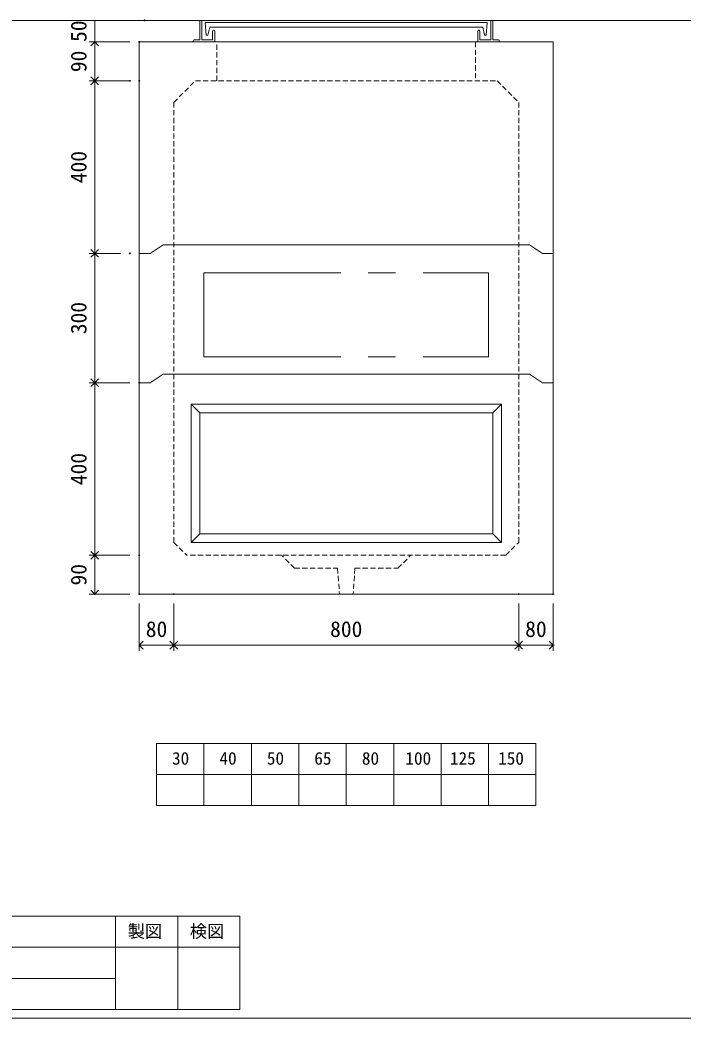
# Model space of a CAD drawing. Units: millimetres, scale not verified. Extents: x -4890 to 18490, y -2346 to 2346.
# Drawn here: x 308 to 1846, y -1929 to 385 of the extents above; entities that cross this region are included whole.
import ezdxf
from ezdxf.enums import TextEntityAlignment as Align

# ---------------------------------------------------------------- set-up
doc = ezdxf.new("R2010")
doc.units = ezdxf.units.MM
doc.header["$LTSCALE"] = 10
doc.header["$PDMODE"] = 32
doc.header["$PDSIZE"] = 2
doc.linetypes.add('DASHED1', pattern=[1.8, 1.2, -0.6])
doc.linetypes.add('USER2', pattern=[50.8, 31.75, -6.35, 6.35, -6.35])
doc.layers.add('0-1_Defpoints', color=7, linetype='Continuous')
for name, color, linetype, lineweight in [('0-2_waku', 7, 'Continuous', 18), ('0-3_gaikei', 7, 'Continuous', 18), ('0-4_kakure', 7, 'DASHED1', 5), ('0-5_sunpou', 7, 'Continuous', 5), ('0-9_uchigawa', 6, 'Continuous', 18), ('0-B_futa', 3, 'Continuous', 18), ('0-C_GL', 4, 'Continuous', 18), ('0-E_文字１', 7, 'Continuous', 18), ('1-3_uchigawa2', 6, 'USER2', 18)]:
    doc.layers.add(name, color=color, linetype=linetype, lineweight=lineweight)
doc.styles.add('ＭＳ ゴシック', font='')
doc.styles.get('ＭＳ ゴシック').set_extended_font_data('MS Gothic')

# ---------------------------------------------------------------- blocks, each defined once
blk = doc.blocks.new('_Open90')
at = {"layer": '0-5_sunpou'}
blk.add_line((0, 0), (-1, 0), dxfattribs=at)
blk.add_lwpolyline([(-0.5, 0.5), (0, 0), (-0.5, -0.5)], dxfattribs=at)
blk = doc.blocks.new('D72')
at = {"layer": '0-1_Defpoints'}
for p in [(2032.32, 1702.03), (1928.83, 1302.03), (2032.32, 1302.03)]:
    blk.add_point(p, dxfattribs=at)
at = {"layer": '0-5_sunpou'}
for p, q in [((2010.32, 1702.03), (1915.83, 1702.03)), ((1928.83, 1684.03), (1928.83, 1320.03)), ((2010.32, 1302.03), (1915.83, 1302.03))]:
    blk.add_line(p, q, dxfattribs=at)
at = {"layer": '0-5_sunpou', "xscale": 18, "yscale": 18}
for p, rotation in [((1928.83, 1702.03), 90), ((1928.83, 1302.03), 270)]:
    blk.add_blockref('_Open90', p, dxfattribs=dict(at, rotation=rotation))
at = {"layer": '0-5_sunpou', "style": 'ＭＳ ゴシック'}
blk.add_text('400', height=36.66, rotation=90, dxfattribs=at).set_placement((1920.83, 1464.53), align=Align.BOTTOM_LEFT)
blk = doc.blocks.new('D73')
at = {"layer": '0-1_Defpoints'}
for p in [(2032.32, 1302.03), (1928.83, 1212.03), (2032.32, 1212.03)]:
    blk.add_point(p, dxfattribs=at)
at = {"layer": '0-5_sunpou'}
for p, q in [((2010.32, 1302.03), (1915.83, 1302.03)), ((1928.83, 1284.03), (1928.83, 1230.03)), ((2010.32, 1212.03), (1915.83, 1212.03))]:
    blk.add_line(p, q, dxfattribs=at)
at = {"layer": '0-5_sunpou', "xscale": 18, "yscale": 18}
for p, rotation in [((1928.83, 1302.03), 90), ((1928.83, 1212.03), 270)]:
    blk.add_blockref('_Open90', p, dxfattribs=dict(at, rotation=rotation))
at = {"layer": '0-5_sunpou', "style": 'ＭＳ ゴシック'}
blk.add_text('90', height=36.66, rotation=90, dxfattribs=at).set_placement((1920.83, 1232.03), align=Align.BOTTOM_LEFT)
blk = doc.blocks.new('D74')
at = {"layer": '0-1_Defpoints'}
for p in [(2032.32, 1212.03), (2112.32, 1212.03), (2112.32, 1093.64)]:
    blk.add_point(p, dxfattribs=at)
at = {"layer": '0-5_sunpou'}
for p, q in [((2032.32, 1190.03), (2032.32, 1080.64)), ((2112.32, 1190.03), (2112.32, 1080.64)), ((2050.32, 1093.64), (2094.32, 1093.64))]:
    blk.add_line(p, q, dxfattribs=at)
at = {"layer": '0-5_sunpou', "xscale": 18, "yscale": 18, "rotation": 180}
blk.add_blockref('_Open90', (2032.32, 1093.64), dxfattribs=at)
at = {"layer": '0-5_sunpou', "xscale": 18, "yscale": 18}
blk.add_blockref('_Open90', (2112.32, 1093.64), dxfattribs=at)
at = {"layer": '0-5_sunpou', "style": 'ＭＳ ゴシック'}
blk.add_text('80', height=36.66, dxfattribs=at).set_placement((2047.32, 1101.64), align=Align.BOTTOM_LEFT)
blk = doc.blocks.new('D75')
at = {"layer": '0-1_Defpoints'}
for p in [(2112.32, 1212.03), (2912.32, 1212.03), (2912.32, 1093.64)]:
    blk.add_point(p, dxfattribs=at)
at = {"layer": '0-5_sunpou'}
for p, q in [((2112.32, 1190.03), (2112.32, 1080.64)), ((2912.32, 1190.03), (2912.32, 1080.64)), ((2130.32, 1093.64), (2894.32, 1093.64))]:
    blk.add_line(p, q, dxfattribs=at)
at = {"layer": '0-5_sunpou', "xscale": 18, "yscale": 18, "rotation": 180}
blk.add_blockref('_Open90', (2112.32, 1093.64), dxfattribs=at)
at = {"layer": '0-5_sunpou', "xscale": 18, "yscale": 18}
blk.add_blockref('_Open90', (2912.32, 1093.64), dxfattribs=at)
at = {"layer": '0-5_sunpou', "style": 'ＭＳ ゴシック'}
blk.add_text('800', height=36.66, dxfattribs=at).set_placement((2474.82, 1101.64), align=Align.BOTTOM_LEFT)
blk = doc.blocks.new('D76')
at = {"layer": '0-1_Defpoints'}
for p in [(2912.32, 1212.03), (2992.32, 1212.03), (2992.32, 1093.64)]:
    blk.add_point(p, dxfattribs=at)
at = {"layer": '0-5_sunpou'}
for p, q in [((2912.32, 1190.03), (2912.32, 1080.64)), ((2992.32, 1190.03), (2992.32, 1080.64)), ((2930.32, 1093.64), (2974.32, 1093.64))]:
    blk.add_line(p, q, dxfattribs=at)
at = {"layer": '0-5_sunpou', "xscale": 18, "yscale": 18, "rotation": 180}
blk.add_blockref('_Open90', (2912.32, 1093.64), dxfattribs=at)
at = {"layer": '0-5_sunpou', "xscale": 18, "yscale": 18}
blk.add_blockref('_Open90', (2992.32, 1093.64), dxfattribs=at)
at = {"layer": '0-5_sunpou', "style": 'ＭＳ ゴシック'}
blk.add_text('80', height=36.66, dxfattribs=at).set_placement((2927.32, 1101.64), align=Align.BOTTOM_LEFT)
blk = doc.blocks.new('D77')
at = {"layer": '0-1_Defpoints'}
for p in [(2032.32, 2492.03), (1928.83, 2402.03), (2032.32, 2402.03)]:
    blk.add_point(p, dxfattribs=at)
at = {"layer": '0-5_sunpou'}
for p, q in [((2010.32, 2492.03), (1915.83, 2492.03)), ((1928.83, 2474.03), (1928.83, 2420.03)), ((2010.32, 2402.03), (1915.83, 2402.03))]:
    blk.add_line(p, q, dxfattribs=at)
at = {"layer": '0-5_sunpou', "xscale": 18, "yscale": 18}
for p, rotation in [((1928.83, 2492.03), 90), ((1928.83, 2402.03), 270)]:
    blk.add_blockref('_Open90', p, dxfattribs=dict(at, rotation=rotation))
at = {"layer": '0-5_sunpou', "style": 'ＭＳ ゴシック'}
blk.add_text('90', height=36.66, rotation=90, dxfattribs=at).set_placement((1920.83, 2422.03), align=Align.BOTTOM_LEFT)
blk = doc.blocks.new('D78')
at = {"layer": '0-1_Defpoints'}
for p in [(2010.32, 2402.03), (1928.83, 2002.03), (2010.32, 2002.03)]:
    blk.add_point(p, dxfattribs=at)
at = {"layer": '0-5_sunpou'}
for p, q in [((1988.32, 2402.03), (1915.83, 2402.03)), ((1928.83, 2384.03), (1928.83, 2020.03)), ((1988.32, 2002.03), (1915.83, 2002.03))]:
    blk.add_line(p, q, dxfattribs=at)
at = {"layer": '0-5_sunpou', "xscale": 18, "yscale": 18}
for p, rotation in [((1928.83, 2402.03), 90), ((1928.83, 2002.03), 270)]:
    blk.add_blockref('_Open90', p, dxfattribs=dict(at, rotation=rotation))
at = {"layer": '0-5_sunpou', "style": 'ＭＳ ゴシック'}
blk.add_text('400', height=36.66, rotation=90, dxfattribs=at).set_placement((1920.83, 2164.53), align=Align.BOTTOM_LEFT)
blk = doc.blocks.new('D79')
at = {"layer": '0-1_Defpoints'}
for p in [(2010.32, 2002.03), (1928.83, 1702.03), (2032.32, 1702.03)]:
    blk.add_point(p, dxfattribs=at)
at = {"layer": '0-5_sunpou'}
for p, q in [((1988.32, 2002.03), (1915.83, 2002.03)), ((1928.83, 1984.03), (1928.83, 1720.03)), ((2010.32, 1702.03), (1915.83, 1702.03))]:
    blk.add_line(p, q, dxfattribs=at)
at = {"layer": '0-5_sunpou', "xscale": 18, "yscale": 18}
for p, rotation in [((1928.83, 2002.03), 90), ((1928.83, 1702.03), 270)]:
    blk.add_blockref('_Open90', p, dxfattribs=dict(at, rotation=rotation))
at = {"layer": '0-5_sunpou', "style": 'ＭＳ ゴシック'}
blk.add_text('300', height=36.66, rotation=90, dxfattribs=at).set_placement((1920.83, 1814.53), align=Align.BOTTOM_LEFT)
blk = doc.blocks.new('D62')
at = {"layer": '0-1_Defpoints'}
for p in [(2044.55, 2542.03), (1928.83, 2492.03), (2032.32, 2492.03)]:
    blk.add_point(p, dxfattribs=at)
at = {"layer": '0-5_sunpou'}
for p, q in [((2022.55, 2542.03), (1915.83, 2542.03)), ((1928.83, 2542.03), (1928.83, 2492.03)), ((2010.32, 2492.03), (1915.83, 2492.03))]:
    blk.add_line(p, q, dxfattribs=at)
at = {"layer": '0-5_sunpou', "style": 'ＭＳ ゴシック'}
blk.add_text('50', height=36.66, rotation=90, dxfattribs=at).set_placement((1920.83, 2492.03), align=Align.BOTTOM_LEFT)

msp = doc.modelspace()

# ---------------------------------------------------------------- linework, layer by layer
at = {"layer": '0-2_waku'}
for p, q in [((625, -1292.16), (625, -1436.16)), ((625, -1292.16), (625, -1436.16)), ((625, -1292.16), (625, -1436.16)), ((625, -1292.16), (625, -1436.16)), ((625, -1292.16), (1505, -1292.16)), ((735, -1292.16), (735, -1436.16)), ((845, -1292.16), (845, -1436.16)), ((845, -1292.16), (845, -1436.16)), ((955, -1292.16), (955, -1436.16)), ((1065, -1292.16), (1065, -1436.16)), ((1175, -1292.16), (1175, -1436.16)), ((1285, -1292.16), (1285, -1436.16)), ((1395, -1292.16), (1395, -1436.16)), ((1505, -1292.16), (1505, -1436.16)), ((625, -1364.16), (1505, -1364.16)), ((625, -1436.16), (1505, -1436.16)), ((-1210, -1692.83), (818, -1692.83)), ((530, -1692.83), (530, -1908.83)), ((530, -1692.83), (530, -1908.83)), ((674, -1692.83), (674, -1908.83)), ((818, -1692.83), (818, -1908.83)), ((-1210, -1764.83), (818, -1764.83)), ((-1210, -1836.83), (530, -1836.83)), ((-1210, -1908.83), (818, -1908.83)), ((-1230, -1928.83), (4890, -1928.83)), ((-1230, -1928.83), (4890, -1928.83))]:
    msp.add_line(p, q, dxfattribs=at)
at = {"layer": '0-3_gaikei'}
for p, q in [((585, 333.84), (585, -946.16)), ((630, 333.84), (740, 333.84)), ((652.76, 333.84), (1452.76, 333.84)), ((1500, 333.84), (1390, 333.84)), ((1545, 333.84), (1545, -946.16)), ((610, -156.16), (640, -136.16)), ((610, -156.16), (640, -136.16)), ((640, -136.16), (1490, -136.16)), ((1490, -136.16), (1520, -156.16)), ((1490, -136.16), (1520, -156.16)), ((610, -156.16), (585, -156.16)), ((610, -156.16), (585, -156.16)), ((1520, -156.16), (1545, -156.16)), ((1520, -156.16), (1545, -156.16)), ((610, -456.16), (640, -436.16)), ((610, -456.16), (640, -436.16)), ((640, -436.16), (1490, -436.16)), ((1490, -436.16), (1520, -456.16)), ((1490, -436.16), (1520, -456.16)), ((610, -456.16), (585, -456.16)), ((610, -456.16), (585, -456.16)), ((1520, -456.16), (1545, -456.16)), ((1520, -456.16), (1545, -456.16)), ((1545, -946.16), (585, -946.16)), ((585, -946.16), (665, -946.16))]:
    msp.add_line(p, q, dxfattribs=at)
at = {"layer": '0-3_gaikei', "lineweight": 5}
for p, q in [((640, -136.16), (1490, -136.16)), ((640, -136.16), (1490, -136.16)), ((640, -436.16), (1490, -436.16)), ((640, -436.16), (1490, -436.16))]:
    msp.add_line(p, q, dxfattribs=at)
at = {"layer": '0-3_gaikei'}
msp.add_lwpolyline([(715, 333.84), (585, 333.84), (1545, 333.84)], dxfattribs=at)
at = {"layer": '0-4_kakure'}
for p, q in [((765, 243.84), (765, 333.84)), ((1365, 333.84), (1365, 243.84)), ((665, 193.84), (715, 243.84)), ((715, 243.84), (1415, 243.84)), ((715, 243.84), (1415, 243.84)), ((715, 243.84), (1415, 243.84)), ((1415, 243.84), (1465, 193.84)), ((665, 193.84), (665, -826.16)), ((1465, 193.84), (1465, -826.16)), ((665, -826.16), (695, -856.16)), ((1435, -856.16), (1465, -826.16)), ((1435, -856.16), (695, -856.16)), ((945, -886.16), (915, -856.16)), ((945, -886.16), (915, -856.16)), ((945, -886.16), (915, -856.16)), ((1185, -886.16), (1215, -856.16)), ((1185, -886.16), (1215, -856.16)), ((1185, -886.16), (1215, -856.16)), ((945, -886.16), (1045, -886.16)), ((945, -886.16), (1045, -886.16)), ((945, -886.16), (1045, -886.16)), ((1045, -886.16), (1049, -946.16)), ((1045, -886.16), (1049, -946.16)), ((1085, -886.16), (1081, -946.16)), ((1085, -886.16), (1081, -946.16)), ((1085, -886.16), (1185, -886.16)), ((1085, -886.16), (1185, -886.16)), ((1085, -886.16), (1185, -886.16))]:
    msp.add_line(p, q, dxfattribs=at)
at = {"layer": '0-9_uchigawa'}
for p, q in [((705, -506.16), (705, -806.16)), ((705, -506.16), (725, -526.16)), ((705, -506.16), (725, -526.16)), ((705, -506.16), (705, -806.16)), ((705, -506.16), (1425, -506.16)), ((705, -506.16), (705, -826.09)), ((705, -506.16), (725, -526.16)), ((1425, -506.16), (1405, -526.16)), ((1425, -506.16), (1405, -526.16)), ((1425, -506.16), (1425, -826.09)), ((725, -526.16), (725, -786.16)), ((725, -526.16), (725, -786.16)), ((725, -526.16), (725, -786.16)), ((725, -526.16), (725, -786.16)), ((725, -526.16), (725, -806.09)), ((1405, -806.09), (1405, -526.16)), ((705, -826.09), (725, -806.09)), ((725, -806.09), (1405, -806.09)), ((1425, -826.09), (1405, -806.09)), ((705, -826.09), (1425, -826.09)), ((725, -826.09), (1425, -826.09))]:
    msp.add_line(p, q, dxfattribs=at)
for points in [[(705, -506.16), (1425, -506.16), (1425, -806.16)], [(705, -506.16), (725, -526.16), (725, -786.16)], [(705, -506.16), (725, -526.16), (1405, -526.16)]]:
    msp.add_lwpolyline(points, dxfattribs=at)
at = {"layer": '0-B_futa'}
for p, q in [((725, 381.84), (725, 338.84)), ((727, 383.84), (730, 383.84)), ((730, 383.84), (730, 338.84)), ((737.81, 379.34), (1392.14, 379.34)), ((737.81, 379.34), (740.3, 349.34)), ((1392.14, 379.34), (1389.89, 349.34)), ((1400, 383.84), (1400, 338.84)), ((1400, 383.84), (1403, 383.84)), ((1405, 381.84), (1405, 338.84)), ((740.3, 349.34), (744.01, 349.34)), ((748.33, 368.34), (744.01, 349.34)), ((748.33, 368.34), (1381.67, 368.34)), ((755, 358.84), (755, 338.84)), ((757, 360.84), (758, 360.84)), ((760, 358.84), (760, 333.84)), ((1370, 358.84), (1370, 333.84)), ((1373, 360.84), (1372, 360.84)), ((1375, 358.84), (1375, 338.84)), ((1381.67, 368.34), (1385.99, 349.34)), ((1389.89, 349.34), (1385.99, 349.34)), ((710, 336.84), (710, 335.84)), ((712, 338.84), (725, 338.84)), ((760, 333.84), (712, 333.84)), ((730, 338.84), (755, 338.84)), ((1370, 333.84), (1418, 333.84)), ((1400, 338.84), (1375, 338.84)), ((1418, 338.84), (1405, 338.84)), ((1420, 336.84), (1420, 335.84))]:
    msp.add_line(p, q, dxfattribs=at)
for centre, start, end in [((727, 381.84), 90, 180), ((1403, 381.84), 0, 90), ((757, 358.84), 90, 180), ((758, 358.84), 0, 90), ((1372, 358.84), 90, 180), ((1373, 358.84), 0, 90), ((712, 336.84), 90, 180), ((712, 335.84), 180, 270), ((1418, 336.84), 0, 90), ((1418, 335.84), 270, 0)]:
    msp.add_arc(centre, 2, start, end, dxfattribs=at)
at = {"layer": '0-C_GL'}
msp.add_line((-1230, 383.84), (4890, 383.84), dxfattribs=at)
at = {"layer": '1-3_uchigawa2'}
for p, q in [((735, -201.16), (735, -396.16)), ((735, -201.16), (1395, -201.16)), ((1395, -201.16), (1395, -396.16)), ((735, -396.16), (1395, -396.16))]:
    msp.add_line(p, q, dxfattribs=at)

# ---------------------------------------------------------------- block references
at = {"layer": '0-5_sunpou'}
for name in ['D62', 'D77', 'D78', 'D79', 'D72', 'D73', 'D74', 'D75', 'D76']:
    msp.add_blockref(name, (-1447.32, -2158.19), dxfattribs=at)

# ---------------------------------------------------------------- texts
at = {"layer": '0-E_文字１', "style": 'ＭＳ ゴシック'}
for s, p in [('30', (660.82, -1350.29)), ('40', (770.82, -1350.29)), ('50', (880.82, -1350.29)), ('65', (990.82, -1350.29)), ('80', (1101.23, -1350.29)), ('100', (1202.11, -1350.29)), ('125', (1305.49, -1350.29)), ('150', (1417.26, -1350.29)), ('製図', (558.06, -1751.08)), ('検図', (702.06, -1751.08))]:
    msp.add_text(s, height=29.33, dxfattribs=at).set_placement(p, align=Align.BOTTOM_LEFT)

doc.saveas('drawing.dxf')
